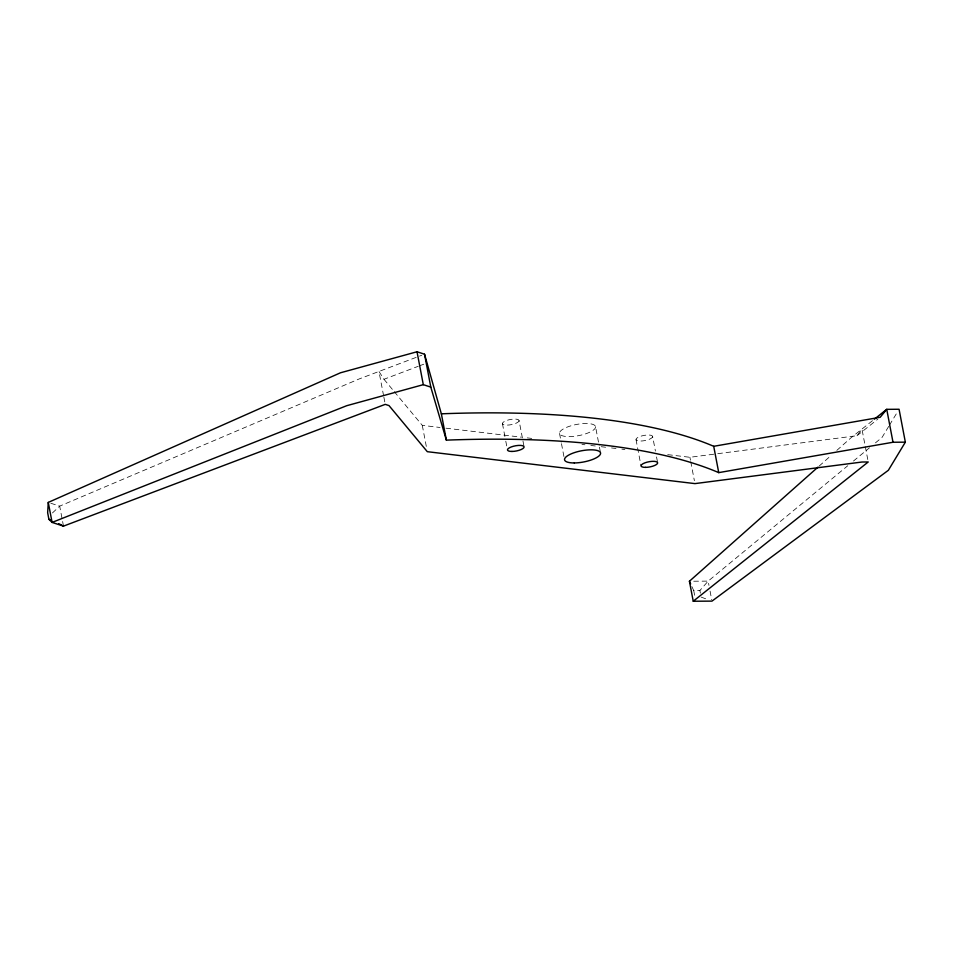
<?xml version="1.0" encoding="UTF-8"?>
<svg xmlns="http://www.w3.org/2000/svg" width="953" height="953" viewBox="0 0 953 953"><rect width="100%" height="100%" fill="white"/><g stroke="black" fill="none" stroke-linecap="round" stroke-linejoin="round"><path stroke-width="0.71" stroke-dasharray="4.76 3.57" d="M888.72 426.384L882.073 437.391L875.211 443.062M889.471 425.157L897.595 411.708M717.764 453.688L857.045 435.688L861.953 429.064L868.231 461.967M691.878 586.571L693.724 590.562L699.895 590.515L708.162 581.116L847.753 465.755M52.439 512.964L59.682 506.138L359.257 378.913L421.774 355.255M819.092 466.136L831.278 455.308M836.829 450.388L851.232 437.594L873.222 420.106M853.471 461.026L869.493 447.791M857.045 435.688L877.844 419.129M383.606 395.781L378.96 371.456L383.976 379.27L418.26 366.286M419.63 365.773L423.74 364.213M667.731 454.641L689.912 457.285L716.299 453.878M693.748 581.223L708.162 581.116L708.972 585.404M394.256 391.635L422.286 425.36L440.036 427.48M445.944 428.183L521.351 437.177M527.271 437.88L531.703 438.416M581.973 444.408L584.939 444.765M590.848 445.468L595.28 445.992M601.2 446.707L605.631 447.231M611.552 447.934L615.983 448.47M621.904 449.173L624.858 449.518M50.807 503.244L59.682 506.138L63.494 526.127M701.146 597.102L706.554 599.103M383.976 379.27L393.315 390.504M689.912 457.285L690.472 460.204M690.746 461.669L694.38 480.681M710.068 591.11L711.7 599.687M699.895 590.515L700.395 593.147M693.724 590.562L694.975 597.138M652.626 436.462A8.458 2.633 -10.8 0 1 640.511 441.048A8.458 2.633 -10.8 0 1 639.808 436.557A8.458 2.633 -10.8 0 1 652.626 436.462L655.426 451.091M656.534 456.94L657.653 462.789M636.008 439.583L641.024 465.91M595.542 426.682A18.321 5.694 -10.8 0 1 569.286 436.617A18.321 5.694 -10.8 0 1 567.774 426.873A18.321 5.694 -10.8 0 1 595.542 426.682L599.175 445.694M599.449 447.16L600.283 451.543M559.53 433.436L561.198 442.204M561.472 443.669L564.545 459.763M519.063 420.535A8.458 2.633 -10.8 0 1 506.948 425.121A8.458 2.633 -10.8 0 1 506.246 420.618A8.458 2.633 -10.8 0 1 519.063 420.535L522.697 439.547M522.971 441.013L524.09 446.862M502.445 423.656L505.507 439.738M505.793 441.203L506.901 447.052M422.286 425.36L426.479 447.302M383.88 397.21L385.238 404.358"/><path stroke-width="1.43" d="M874.342 419.201L886.743 409.337L899.072 409.254L905.35 442.168L893.009 442.252L718.741 472.628A554.586 172.302 -10.8 0 0 446.373 440.143L441.358 413.816L424.538 354.218L417.021 351.764L340.471 372.79L48.269 502.41L47.65 512.726L48.901 519.302L52.093 522.411L63.494 526.127L385.238 404.358L389.003 405.585L427.313 451.686L694.94 483.612L862.06 462.014L868.231 461.967L693.236 601.236L689.424 581.247L817.984 467.113M905.35 442.168L888.351 470.294L711.974 601.117L693.236 601.236M446.373 440.143L430.804 387.121L423.299 384.667L346.749 405.692L52.093 522.411L48.269 502.41M441.358 413.816A554.586 172.302 -10.8 0 1 713.714 446.302L880.167 417.283L886.743 409.337L893.009 442.252M48.901 519.302L51.414 520.124M58.681 523.638L63.494 526.127M689.424 581.247L690.651 583.903M713.714 446.302L718.741 472.628M424.538 354.218L430.804 387.121M417.021 351.764L423.299 384.667M574.314 462.944A18.321 5.694 -10.8 0 0 600.569 453.009A18.321 5.694 -10.8 0 0 572.789 453.199A18.321 5.694 -10.8 0 0 574.314 462.944M511.964 451.448A8.458 2.633 -10.8 0 0 524.09 446.862A8.458 2.633 -10.8 0 0 511.261 446.945A8.458 2.633 -10.8 0 0 511.964 451.448M645.538 467.375A8.458 2.633 -10.8 0 0 657.653 462.789A8.458 2.633 -10.8 0 0 644.836 462.872A8.458 2.633 -10.8 0 0 645.538 467.375"/></g></svg>
